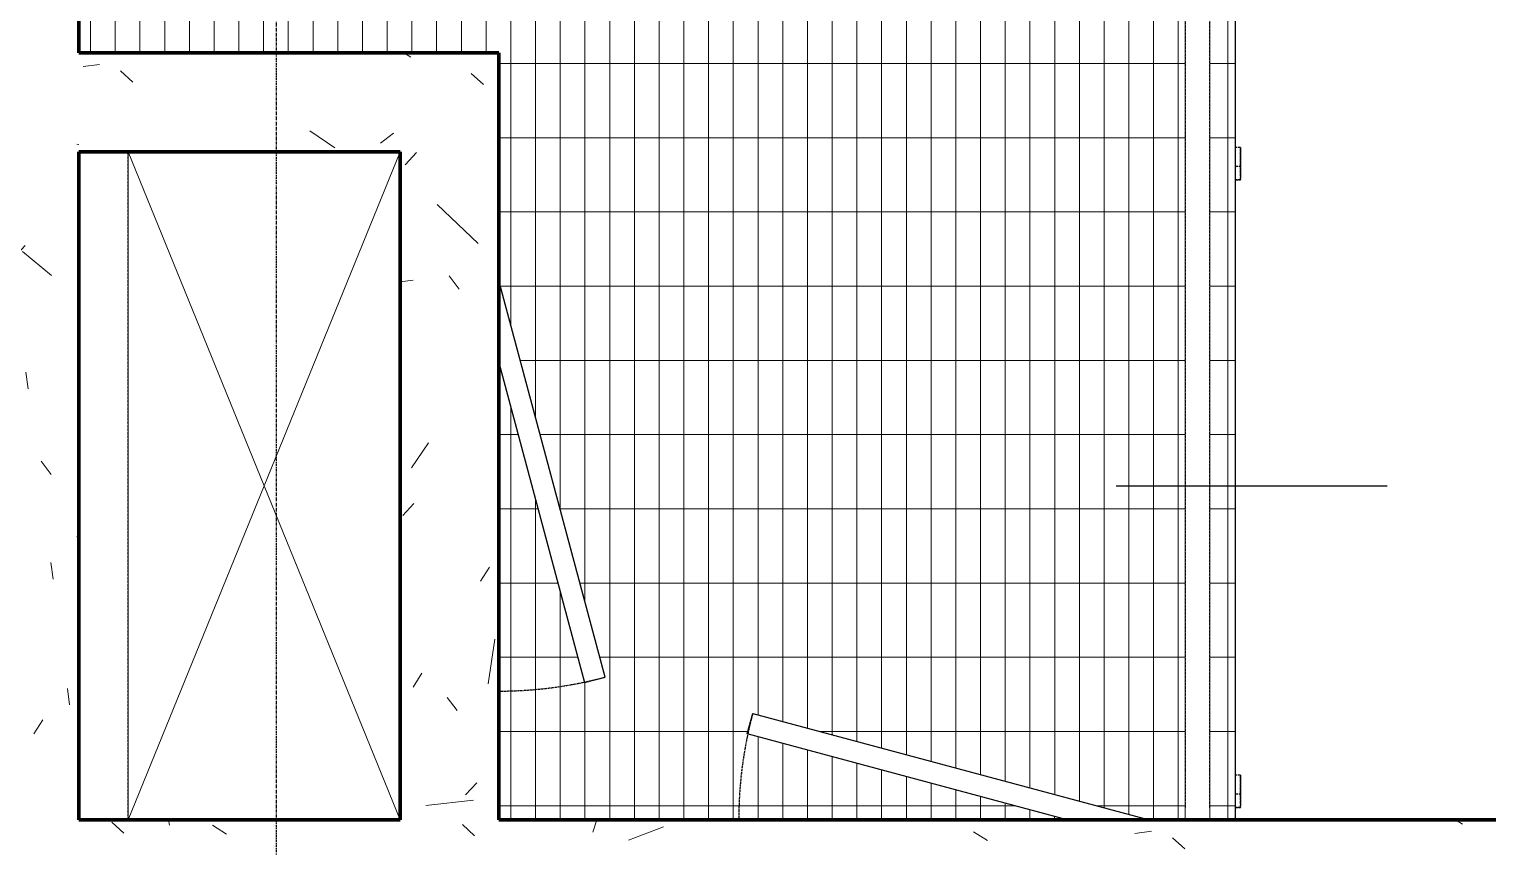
# Model space of a CAD drawing. Header units: millimetres. Extents: x -4391136 to -1798569, y -886572 to -291056.
# Drawn here: x -2668504 to -2665554, y -502004 to -500351 of the extents above; entities that cross this region are included whole.
import ezdxf

# ---------------------------------------------------------------- set-up
doc = ezdxf.new("R2010")
doc.units = ezdxf.units.MM
for name, pattern in [('Xref-C-1-PP17-AR-2214-01-B$0$DPA_Grid _ Level 100', [10, 5.5, -1.6, 1.3, -1.6]), ('Xref-C-1-PP17-AR-2214-01-B$0$DPA_Hidden 50', [3, 2, -1]), ('Xref-C-1-PP17-AR-2214-01-B$0$Hidden', [7.143800000000001, 4.7625, -2.3813])]:
    doc.linetypes.add(name, pattern=pattern)
doc.layers.add('000 - 0_HIDE_OBJ_FRAMING_DEF_DIMS', color=7, linetype='Continuous', plot=False)
for name, color, linetype in [('Xref-C-1-PP17-AR-2214-01-B$0$A-DETL', 7, 'Continuous'), ('Xref-C-1-PP17-AR-2214-01-B$0$A-DETL-MBND', 7, 'Xref-C-1-PP17-AR-2214-01-B$0$Hidden'), ('Xref-C-1-PP17-AR-2214-01-B$0$A-DOOR-E', 7, 'Continuous'), ('Xref-C-1-PP17-AR-2214-01-B$0$A-DOOR-IDEN', 7, 'Continuous'), ('Xref-C-1-PP17-AR-2214-01-B$0$A-DOOR-OPNG', 7, 'Xref-C-1-PP17-AR-2214-01-B$0$DPA_Hidden 50'), ('Xref-C-1-PP17-AR-2214-01-B$0$A-FLOR-E', 7, 'Continuous'), ('Xref-C-1-PP17-AR-2214-01-B$0$A-FLOR-HRAL', 7, 'Continuous'), ('Xref-C-1-PP17-AR-2214-01-B$0$A-FLOR-PATT', 7, 'Continuous'), ('Xref-C-1-PP17-AR-2214-01-B$0$A-Wall', 7, 'Continuous'), ('Xref-C-1-PP17-AR-2214-01-B$0$A-WALL-PATT', 7, 'Continuous'), ('Xref-C-1-PP17-AR-2214-01-B$0$WALL-E', 7, 'Continuous')]:
    doc.layers.add(name, color=color, linetype=linetype)

# ---------------------------------------------------------------- blocks, each defined once
blk = doc.blocks.new('Xref-C-1-PP17-AR-2214-01-B$0$Handrail Type - Handrail_Internal_-27064389-ENTRANCE 2 - LOWER ROOF FLOOR PLAN01-flat-1')
at = {"layer": 'Xref-C-1-PP17-AR-2214-01-B$0$A-DETL-MBND', "color": 7}
for p, q in [((-2733004.878804117, -497478.9466690928), (-2733004.878804117, -501848.9466707962)), ((-2732954.878804117, -501848.9466707962), (-2732954.878804117, -497478.9466690928)), ((-2733004.878804117, -501848.9466707962), (-2733004.878804117, -501923.9466707961)), ((-2732954.878804117, -501923.9466707961), (-2732954.878804117, -501848.9466707962))]:
    blk.add_line(p, q, dxfattribs=at)
blk = doc.blocks.new('Xref-C-1-PP17-AR-2214-01-B$0$C-Channels - C125x65x13_4 kg_m-22771050-ENTRANCE 2 - LOWER ROOF FLOOR PLAN01-flat-1')
at = {"layer": 'Xref-C-1-PP17-AR-2214-01-B$0$A-DETL-MBND', "color": 7}
for p, q in [((-750, -27.40000000002328), (-750, 37.59999999997672)), ((-750, 37.59999999997672), (-750, -27.40000000002328)), ((-750, 35.84264068712946), (-750, 31.59999999997672)), ((-750, 31.59999999997672), (-750, 35.84264068712946)), ((-750, 31.59999999997672), (-750, -19.40000000002328)), ((-750, -19.40000000002328), (-750, 31.59999999997672)), ((749.9999999967404, 37.59999999939464), (739.9911801032722, 37.59999999939464)), ((750, 37.59999999997672), (739.9911801065318, 37.59999999997672)), ((750, 37.59999999997672), (739.9911801065318, 37.59999999997672)), ((750, -27.40000000002328), (750, 37.59999999997672)), ((750, 37.59999999997672), (750, -27.40000000002328)), ((750, 35.84264068712946), (750, 31.59999999997672)), ((750, 31.59999999997672), (750, 35.84264068712946)), ((750, 31.59999999997672), (750, -19.40000000002328)), ((750, -19.40000000002328), (750, 31.59999999997672)), ((739.9911801065318, 0), (750, 0)), ((739.9911801065318, -27.40000000002328), (750, -27.40000000002328)), ((750, -27.40000000002328), (739.9911801065318, -27.40000000002328))]:
    blk.add_line(p, q, dxfattribs=at)
blk = doc.blocks.new('Xref-C-1-PP17-AR-2214-01-B$0$C-Channels - C125x65x13_4 kg_m-22771050-ENTRANCE 2 - LOWER ROOF FLOOR PLAN01-flat-2')
at = {"layer": 'Xref-C-1-PP17-AR-2214-01-B$0$A-DETL-MBND', "color": 7}
for p, q in [((-750, -27.40000000002328), (-750, 37.59999999997672)), ((-750, 37.59999999997672), (-750, -27.40000000002328)), ((-750, 35.84264068712946), (-750, 31.59999999997672)), ((-750, 31.59999999997672), (-750, 35.84264068712946)), ((-750, 31.59999999997672), (-750, -19.40000000002328)), ((-750, -19.40000000002328), (-750, 31.59999999997672)), ((749.9999999967404, 37.59999999939464), (739.9911801032722, 37.59999999939464)), ((750, 37.59999999997672), (739.9911801065318, 37.59999999997672)), ((750, 37.59999999997672), (739.9911801065318, 37.59999999997672)), ((750, -27.40000000002328), (750, 37.59999999997672)), ((750, 37.59999999997672), (750, -27.40000000002328)), ((750, 35.84264068712946), (750, 31.59999999997672)), ((750, 31.59999999997672), (750, 35.84264068712946)), ((750, 31.59999999997672), (750, -19.40000000002328)), ((750, -19.40000000002328), (750, 31.59999999997672)), ((739.9911801065318, 0), (750, 0)), ((739.9911801065318, -27.40000000002328), (750, -27.40000000002328)), ((750, -27.40000000002328), (739.9911801065318, -27.40000000002328))]:
    blk.add_line(p, q, dxfattribs=at)
blk = doc.blocks.new('Xref-C-1-PP17-AR-2214-01-B$0$DPA-AR_AC-SG-SW - A7_900x1350mm_TYP-23332070-ENTRANCE 2 - LOWER ROOF FLOOR PLAN01-flat-1')
at = {"layer": 'Xref-C-1-PP17-AR-2214-01-B$0$A-DOOR-E', "color": 7}
for p, q in [((314.8694578465074, -386.6837831083103), (100, 415.0213472762262)), ((100, 248.9204953548033), (273.3353366334923, -397.8155742979143)), ((273.3353366334923, -397.8155742979143), (314.8694578465074, -386.6837831083103))]:
    blk.add_line(p, q, dxfattribs=at)
at = {"layer": 'Xref-C-1-PP17-AR-2214-01-B$0$A-DOOR-OPNG', "color": 7}
blk.add_arc((100, 415), 830.0000000000076, 270, 285.003929841406, dxfattribs=at)
blk = doc.blocks.new('Xref-C-1-PP17-AR-2214-01-B$0$DPA-AR_AC-SG-SW - A7_900x1350mm_TYP-23332152-ENTRANCE 2 - LOWER ROOF FLOOR PLAN01-flat-1')
at = {"layer": 'Xref-C-1-PP17-AR-2214-01-B$0$A-DOOR-E', "color": 7}
for p, q in [((-397.8155742981471, 273.3353366337251), (-386.6837831083685, 314.869457846391)), ((-386.6837831083685, 314.869457846391), (415.0213472764008, 100)), ((248.9204953559674, 99.99999999994179), (-397.8155742981471, 273.3353366337251))]:
    blk.add_line(p, q, dxfattribs=at)
at = {"layer": 'Xref-C-1-PP17-AR-2214-01-B$0$A-DOOR-OPNG', "color": 7}
blk.add_arc((415, 100), 830.0000000000076, 164.9960701521514, 180, dxfattribs=at)
blk = doc.blocks.new('Xref-C-1-PP17-AR-2214-01-B$0$Top Rail Type - Top Rail_Internal_-V30-ENTRANCE 2 - LOWER ROOF FLOOR PLAN01-flat-1')
at = {"layer": 'Xref-C-1-PP17-AR-2214-01-B$0$A-FLOR-HRAL', "color": 7, "lineweight": 9}
for p, q in [((-2733004.878804114, -501848.9466707957), (-2733004.878804114, -497478.9466690923)), ((-2732954.878804114, -501848.9466707957), (-2732954.878804114, -497478.9466690923)), ((-2733004.878804114, -501948.9466707956), (-2733004.878804114, -501848.9466707957)), ((-2732954.878804114, -501948.9466707956), (-2732954.878804114, -501848.9466707957)), ((-2733004.878804114, -501948.9466707956), (-2732954.878804114, -501948.9466707956))]:
    blk.add_line(p, q, dxfattribs=at)
blk = doc.blocks.new('Xref-C-1-PP17-AR-2214-01-B$0$Top Rail Type - Top Rail_Internal_-12767179-ENTRANCE 2 - LOWER ROOF FLOOR PLAN01-flat-1')
at = {"layer": 'Xref-C-1-PP17-AR-2214-01-B$0$A-FLOR-HRAL', "color": 7, "lineweight": 9}
for p, q in [((-2733004.878804117, -497478.9466690928), (-2733004.878804117, -501848.9466707962)), ((-2732954.878804117, -501848.9466707962), (-2732954.878804117, -497478.9466690928))]:
    blk.add_line(p, q, dxfattribs=at)
at = {"layer": 'Xref-C-1-PP17-AR-2214-01-B$0$A-FLOR-HRAL', "color": 7, "lineweight": 9, "flags": 128}
for points in [[(-2733004.878804117, -501848.9466707962), (-2733004.878804117, -501851.9458708602), (-2733004.878804117, -501854.9402728439), (-2733004.878804117, -501857.9250863429), (-2733004.878804117, -501860.8955362923), (-2733004.878804117, -501863.8468706059), (-2733004.878804117, -501866.7743677783), (-2733004.878804117, -501869.6733444385), (-2733004.878804117, -501872.5391628424), (-2733004.878804117, -501875.3672382918), (-2733004.878804117, -501878.1530464693), (-2733004.878804117, -501880.8921306762), (-2733004.878804117, -501883.5801089618), (-2733004.878804117, -501886.2126811345), (-2733004.878804117, -501888.7856356403), (-2733004.878804117, -501891.2948563008), (-2733004.878804117, -501893.7363288984), (-2733004.878804117, -501896.1061475975), (-2733004.878804117, -501898.4005211941), (-2733004.878804117, -501900.6157791794), (-2733004.878804117, -501902.7483776137), (-2733004.878804117, -501904.794904794), (-2733004.878804117, -501906.7520867136), (-2733004.878804117, -501908.6167922989), (-2733004.878804117, -501910.3860384188), (-2733004.878804117, -501912.0569946568), (-2733004.878804117, -501913.6269878395), (-2733004.878804117, -501915.0935063126), (-2733004.878804117, -501916.4542039594), (-2733004.878804117, -501917.7069039541), (-2733004.878804117, -501918.8496022437), (-2733004.878804117, -501919.8804707549), (-2733004.878804117, -501920.7978603179), (-2733004.878804117, -501921.6003033051), (-2733004.878804117, -501922.2865159788), (-2733004.878804117, -501922.8554005453), (-2733004.878804117, -501923.3060469106), (-2733004.878804117, -501923.6377341365), (-2733004.878804117, -501923.8499315944), (-2733004.878804117, -501923.9422998134), (-2733004.878804117, -501923.9466707961)], [(-2732954.878804117, -501923.9466707961), (-2732954.878804117, -501923.8866787957), (-2732954.878804117, -501923.7067987689), (-2732954.878804117, -501923.4073184852), (-2732954.878804117, -501922.9887170494), (-2732954.878804117, -501922.4516641343), (-2732954.878804117, -501921.7970189101), (-2732954.878804117, -501921.0258286694), (-2732954.878804117, -501920.1393271524), (-2732954.878804117, -501919.138932572), (-2732954.878804117, -501918.0262453464), (-2732954.878804117, -501916.8030455377), (-2732954.878804117, -501915.4712900046), (-2732954.878804117, -501914.033109272), (-2732954.878804117, -501912.4908041222), (-2732954.878804117, -501910.8468419144), (-2732954.878804117, -501909.1038526375), (-2732954.878804117, -501907.2646247025), (-2732954.878804117, -501905.3321004818), (-2732954.878804117, -501903.3093716017), (-2732954.878804117, -501901.1996739972), (-2732954.878804117, -501899.0063827343), (-2732954.878804117, -501896.733006611), (-2732954.878804117, -501894.3831825444), (-2732954.878804117, -501891.9606697515), (-2732954.878804117, -501889.4693437364), (-2732954.878804117, -501886.9131900886), (-2732954.878804117, -501884.2962981092), (-2732954.878804117, -501881.622854267), (-2732954.878804117, -501878.8971355017), (-2732954.878804117, -501876.123502382), (-2732954.878804117, -501873.3063921291), (-2732954.878804117, -501870.4503115185), (-2732954.878804117, -501867.5598296701), (-2732954.878804117, -501864.6395707381), (-2732954.878804117, -501861.6942065137), (-2732954.878804117, -501858.7284489516), (-2732954.878804117, -501855.747042631), (-2732954.878804117, -501852.7547571663), (-2732954.878804117, -501849.7563795755), (-2732954.878804117, -501848.9466707962)]]:
    blk.add_lwpolyline(points, dxfattribs=at)
blk = doc.blocks.new('Xref-C-1-PP17-AR-2214-01-B')
at = {"layer": 'Xref-C-1-PP17-AR-2214-01-B$0$A-FLOR-PATT', "lineweight": 9}
h = blk.add_hatch(dxfattribs=at)
h.set_pattern_fill('ACET-2D-FP_19', style=0, pattern_type=2)
h.set_pattern_definition([(90, (-2225229.879, -3346670.639), (-50, 0), []), (180, (-2225229.879, -3346670.639), (0, -150), [])])
h.paths.add_polyline_path([(-2735008.163752315, -497608.9466690929), (-2734955.244708749, -497608.9466690929), (-2734955.244708749, -497383.9466690928), (-2735002.744708749, -497383.9466690928), (-2735002.744708749, -497378.9466690929), (-2735075.244708748, -497378.9466690929), (-2735075.244708748, -497608.9466690929)], flags=17)
h.paths.add_polyline_path([(-2734505.244708748, -497584.2708481504), (-2734505.244708748, -497608.9466690929), (-2734385.244708749, -497608.9466690929), (-2734385.244708749, -497378.9466690929), (-2734457.744708749, -497378.9466690929), (-2734457.744708749, -497383.9466690928), (-2734505.244708748, -497383.9466690928)], flags=17)
h.paths.add_polyline_path([(-2734510.411375415, -497616.4466690929), (-2734510.244708749, -497616.4466690929), (-2734510.244708749, -497553.9466690929), (-2734950.244708748, -497553.9466690929), (-2734950.078042082, -497616.4466690929)], flags=17)
h.paths.add_polyline_path([(-2732954.878804117, -501948.9466707962), (-2732902.744708749, -501948.9466707962), (-2732902.744708749, -497378.9466690929), (-2732954.878804117, -497378.9466690929)])
h.paths.add_polyline_path([(-2733077.723361472, -501948.9466707962), (-2733051.557866362, -501948.9466707962), (-2733004.878804117, -501948.9466707962), (-2733004.878804117, -497378.9466690929), (-2734380.244708748, -497378.9466690929), (-2734380.244708748, -497658.9466690929), (-2734510.244708749, -497658.9466690929), (-2734510.244708749, -497651.4466690929), (-2734950.244708748, -497651.4466690929), (-2734950.244708748, -497658.9466690929), (-2735080.244708749, -497658.9466690929), (-2735080.244708749, -497378.9466690929), (-2735242.744708749, -497378.9466690929), (-2735242.744708749, -499398.9466707963), (-2734062.744708749, -499398.9466707963), (-2734062.744708749, -500198.9466707963), (-2735242.744708749, -500198.9466707963), (-2735242.744708749, -500398.9466707964), (-2734392.744708748, -500398.9466707964), (-2734392.744708748, -500858.9253235199), (-2734177.875250902, -501660.6304539044), (-2734219.409372115, -501671.762245094), (-2734392.744708748, -501025.0261754413), (-2734392.744708748, -501948.9466707962), (-2733243.824213392, -501948.9466707962), (-2733890.560283046, -501775.6113341624), (-2733879.428491856, -501734.0772129497)])
at = {"layer": 'Xref-C-1-PP17-AR-2214-01-B$0$A-WALL-PATT', "lineweight": 9}
h = blk.add_hatch(dxfattribs=at)
h.set_pattern_fill('ACET-2D-FP_20', angle=49.99999999998068, style=0, pattern_type=2)
h.set_pattern_definition([(139.9999999999806, (-2735242.744698027, -499593.6967629266), (-385.1750481771305, -459.0337474423577), [76.1999999948909, -838.1999999437999]), (84.99999999998067, (-2735242.744698027, -499593.6967629266), (-746.1827033320442, 65.2825274609495), [60.95999999902278, -670.5599999892506]), (190.4509999999807, (-2735237.431199904, -499532.9684988426), (127.8976821540855, -693.3830033237464), [64.760000009727, -712.360000106997]), (136.1839999999807, (-2735445.944236894, -499593.6965724963), (-622.3064180691727, -648.572486159741), [114.2999999805888, -1257.299999786477]), (186.6359999999807, (-2735431.9307968, -499503.3371488887), (122.2199233649299, -1050.53431868169), [97.13999998685, -1068.53999985535]), (81.1839999999807, (-2735445.944236894, -499593.6965724963), (-1110.274966447614, 172.1971373298438), [91.43999999912084, -1005.839999990329]), (110.9999999999807, (-2735395.144578356, -499492.0972336924), (-559.4256647136062, -214.7433929590625), [76.2000000050308, -838.2000000553388]), (55.99999999998069, (-2735395.144578356, -499492.0972336924), (-620.9765001013875, 418.8539380778093), [60.95999999519559, -670.5599999471515]), (161.4509999999807, (-2735361.056171923, -499441.559180635), (-224.2969172061421, -668.452465985436), [64.75999999221384, -712.3599999143521]), (127.4999999999807, (-2735242.744698027, -499593.6967629266), (-206.91210464295, -158.7692420319072), [33.52799999703571, -628.903999944397, 33.52799999703571, -1320.29199988327]), (127.4999999999807, (-2735242.744698027, -499593.6967629266), (-206.91210464295, -158.7692420319072), [-695.9599999384685, -647.1919999427802, 33.52799999703571, -639.5719999434539]), (97.49999999998067, (-2735242.744698027, -499593.6967629266), (-359.3065579393879, -47.30360575212399), [33.52799999999586, -354.5839999999563, 33.52799999999586, -870.2039999998927]), (97.49999999998067, (-2735242.744698027, -499593.6967629266), (-359.3065579393879, -47.30360575212399), [-421.639999999948, -613.6639999999244, 33.52799999999586, -223.0119999999725]), (57.49999999998069, (-2735242.744675878, -499820.2645760556), (-229.4741615331732, 146.1911639366299), [33.52800000003587, -220.4720000002359, 33.52800000003587, -1810.512000001938]), (57.49999999998069, (-2735242.744675878, -499820.2645760556), (-229.4741615331732, 146.1911639366299), [-287.5280000003077, -758.9520000008122, 33.52800000003587, -1018.032000001089]), (47.49999999998069, (-2735242.744771094, -499921.8643454895), (-350.4168590595946, 321.0978918577312), [33.52800000457609, -296.6720000404915, 33.52800000457609, -1239.520000169177]), (47.49999999998069, (-2735242.744771094, -499921.8643454895), (-350.4168590595946, 321.0978918577312), [-363.7280000496437, -492.7600000672547, 33.52800000457609, -713.2320000973459])])
h.paths.add_polyline_path([(-2735399.484929506, -500488.446670796), (-2735242.744708749, -500488.446670796), (-2735242.95645863, -498698.946670796), (-2735442.744708749, -498698.946670796), (-2735442.744708749, -500488.446670796)])
h = blk.add_hatch(dxfattribs=at)
h.set_pattern_fill('ACET-2D-FP_8', angle=50.00000000002733, style=0, pattern_type=2)
h.set_pattern_definition([(230.0000000000273, (-2734817.744043734, -500398.9465910189), (459.0337474662811, -385.1750481966301), [76.20000000168635, -838.2000000185499]), (175.0000000000273, (-2734817.744043734, -500398.9465910189), (-65.28252745699137, -746.1827032929868), [60.95999998934605, -670.5599998828064]), (280.4510000000274, (-2734878.472950606, -500393.6338589401), (693.3830033084378, 127.8976821521064), [64.75999999792225, -712.3599999771448]), (226.1840000000273, (-2734817.744876952, -500602.1468959309), (648.572486194782, -622.3064181018271), [114.3000000090041, -1257.300000099045]), (276.6360000000274, (-2734908.104423815, -500588.1320470043), (1050.534318669233, 122.2199233644642), [97.13999999808284, -1068.539999978911]), (171.1840000000273, (-2734817.744876952, -500602.1468959309), (-172.1971373409033, -1110.274966523866), [91.44000001127155, -1005.840000123987]), (201.0000000000273, (-2734919.3449818, -500551.3465946051), (214.7433929350227, -559.4256646492286), [76.20000000026225, -838.2000000028847]), (146.0000000000273, (-2734919.3449818, -500551.3465946051), (-418.8539380771108, -620.9765001018532), [60.96000000798912, -670.5600000878803]), (251.4510000000274, (-2734969.883034858, -500517.258188172), (668.4524659444578, -224.2969171917648), [64.76000000175954, -712.3600000193549]), (217.5000000000273, (-2734817.744043734, -500398.9465910189), (158.7692419998348, -206.9121046008077), [33.52799999595496, -628.903999924125, 33.52799999595496, -1320.291999840711]), (217.5000000000273, (-2734817.744043734, -500398.9465910189), (158.7692419998348, -206.9121046008077), [-695.9599999160349, -647.1919999219185, 33.52799999595496, -639.5719999228379]), (187.5000000000273, (-2734817.744043734, -500398.9465910189), (47.30360574601218, -359.3065578895621), [33.52800000462985, -354.5840000489641, 33.52800000462985, -870.2040001201655]), (187.5000000000273, (-2734817.744043734, -500398.9465910189), (47.30360574601218, -359.3065578895621), [-421.6400000582238, -613.6640000847401, 33.52800000462985, -223.0120000307955]), (147.5000000000273, (-2734591.176230605, -500398.9465688702), (-146.1911639207974, -229.4741615089588), [33.52800000332778, -220.4720000218827, -1844.040000183028]), (147.5000000000273, (-2734591.176230605, -500398.9465688702), (-146.1911639207974, -229.4741615089588), [-254.0000000252105, 33.52800000332778, -758.952000075329, -1051.560000104372]), (147.5000000000273, (-2734591.176230605, -500398.9465688702), (-146.1911639207974, -229.4741615089588), [-1046.480000103867, 33.52800000332778, -1018.032000101044]), (137.5000000000273, (-2734489.576461171, -500398.9466640849), (-321.0978918159381, -350.4168590145418), [33.52800000205953, -296.6720000182237, 33.52800000205953, -1239.52000007614]), (137.5000000000273, (-2734489.576461171, -500398.9466640849), (-321.0978918159381, -350.4168590145418), [-363.7280000223428, -492.7600000302688, 33.52800000205953, -713.2320000438117])])
h.paths.add_polyline_path([(-2734773.371046001, -500598.9466707962), (-2734592.744708748, -500598.9466707962), (-2734392.744708748, -500598.9466707962), (-2734392.744708748, -500398.9466707961), (-2735242.744708749, -500398.9466707961), (-2735242.744708749, -500598.9466707962)])
h = blk.add_hatch(dxfattribs=at)
h.set_pattern_fill('ACET-2D-FP_12', angle=49.99999999998068, style=0, pattern_type=2)
h.set_pattern_definition([(139.9999999999806, (-2735242.74492201, -505043.6962943238), (-385.1750481771305, -459.0337474423577), [76.1999999948909, -838.1999999437999]), (84.99999999998067, (-2735242.74492201, -505043.6962943238), (-746.1827033320442, 65.2825274609495), [60.95999999902278, -670.5599999892506]), (190.4509999999807, (-2735237.432066674, -504982.9687962839), (127.8976821540855, -693.3830033237464), [64.760000009727, -712.360000106997]), (136.1839999999807, (-2735445.945103665, -505043.6968699379), (-622.3064180691727, -648.572486159741), [114.2999999805888, -1257.299999786477]), (186.6359999999807, (-2735431.931020783, -504953.3366802859), (122.2199233649299, -1050.53431868169), [97.13999998685, -1068.53999985535]), (81.1839999999807, (-2735445.945103665, -505043.6968699379), (-1110.274966447614, 172.1971373298438), [91.43999999912084, -1005.839999990329]), (110.9999999999807, (-2735395.144802339, -504942.0967650895), (-559.4256647136062, -214.7433929590625), [76.2000000050308, -838.2000000553388]), (55.99999999998069, (-2735395.144802339, -504942.0967650895), (-620.9765001013875, 418.8539380778093), [60.95999999519559, -670.5599999471515]), (161.4509999999807, (-2735361.056395906, -504891.5587120319), (-224.2969172061421, -668.452465985436), [64.75999999221384, -712.3599999143521]), (127.4999999999807, (-2735242.74492201, -505043.6962943238), (-206.91210464295, -158.7692420319072), [33.52799999703571, -628.903999944397, 33.52799999703571, -1320.29199988327]), (127.4999999999807, (-2735242.74492201, -505043.6962943238), (-206.91210464295, -158.7692420319072), [-695.9599999384685, -647.1919999427802, 33.52799999703571, -639.5719999434539]), (97.49999999998067, (-2735242.74492201, -505043.6962943238), (-359.3065579393879, -47.30360575212399), [33.52799999999586, -354.5839999999563, 33.52799999999586, -870.2039999998927]), (97.49999999998067, (-2735242.74492201, -505043.6962943238), (-359.3065579393879, -47.30360575212399), [-421.639999999948, -613.6639999999244, 33.52799999999586, -223.0119999999725]), (57.49999999998069, (-2735242.744133817, -505270.2647502401), (-229.4741615331732, 146.1911639366299), [33.52800000003587, -220.4720000002359, 33.52800000003587, -1810.512000001938]), (57.49999999998069, (-2735242.744133817, -505270.2647502401), (-229.4741615331732, 146.1911639366299), [-287.5280000003077, -758.9520000008122, 33.52800000003587, -1018.032000001089]), (47.49999999998069, (-2735242.744229032, -505371.8645196741), (-350.4168590595946, 321.0978918577312), [33.52800000457609, -296.6720000404915, 33.52800000457609, -1239.520000169177]), (47.49999999998069, (-2735242.744229032, -505371.8645196741), (-350.4168590595946, 321.0978918577312), [-363.7280000496437, -492.7600000672547, 33.52800000457609, -713.2320000973459])])
h.paths.add_polyline_path([(-2735442.744708749, -509598.9466707958), (-2735242.744708749, -509598.9466707958), (-2735242.744708749, -500488.446670796), (-2735442.744708749, -500488.446670796)])
h = blk.add_hatch(dxfattribs=at)
h.set_pattern_fill('ACET-2D-FP_9', angle=49.99999999998068, style=0, pattern_type=2)
h.set_pattern_definition([(139.9999999999806, (-2734392.744624041, -501273.9472070797), (-385.1750481771305, -459.0337474423577), [76.1999999948909, -838.1999999437999]), (84.99999999998067, (-2734392.744624041, -501273.9472070797), (-746.1827033320442, 65.2825274609495), [60.95999999902278, -670.5599999892506]), (190.4509999999807, (-2734387.431891961, -501213.2183002078), (127.8976821540855, -693.3830033237464), [64.760000009727, -712.360000106997]), (136.1839999999807, (-2734595.944928952, -501273.946373862), (-622.3064180691727, -648.572486159741), [114.2999999805888, -1257.299999786477]), (186.6359999999807, (-2734581.930080026, -501183.5868269973), (122.2199233649299, -1050.53431868169), [97.13999998685, -1068.53999985535]), (81.1839999999807, (-2734595.944928952, -501273.946373862), (-1110.274966447614, 172.1971373298438), [91.43999999912084, -1005.839999990329]), (110.9999999999807, (-2734545.144627627, -501172.3462690134), (-559.4256647136062, -214.7433929590625), [76.2000000050308, -838.2000000553388]), (55.99999999998069, (-2734545.144627627, -501172.3462690134), (-620.9765001013875, 418.8539380778093), [60.95999999519559, -670.5599999471515]), (161.4509999999807, (-2734511.056221194, -501121.8082159557), (-224.2969172061421, -668.452465985436), [64.75999999221384, -712.3599999143521]), (127.4999999999807, (-2734392.744624041, -501273.9472070797), (-206.91210464295, -158.7692420319072), [33.52799999703571, -628.903999944397, 33.52799999703571, -1320.29199988327]), (127.4999999999807, (-2734392.744624041, -501273.9472070797), (-206.91210464295, -158.7692420319072), [-695.9599999384685, -647.1919999427802, 33.52799999703571, -639.5719999434539]), (97.49999999998067, (-2734392.744624041, -501273.9472070797), (-359.3065579393879, -47.30360575212399), [33.52799999999586, -354.5839999999563, 33.52799999999586, -870.2039999998927]), (97.49999999998067, (-2734392.744624041, -501273.9472070797), (-359.3065579393879, -47.30360575212399), [-421.639999999948, -613.6639999999244, 33.52799999999586, -223.0119999999725]), (57.49999999998069, (-2734392.744601892, -501500.5150202087), (-229.4741615331732, 146.1911639366299), [33.52800000003587, -220.4720000002359, 33.52800000003587, -1810.512000001938]), (57.49999999998069, (-2734392.744601892, -501500.5150202087), (-229.4741615331732, 146.1911639366299), [-287.5280000003077, -758.9520000008122, 33.52800000003587, -1018.032000001089]), (47.49999999998069, (-2734392.744697107, -501602.1147896424), (-350.4168590595946, 321.0978918577312), [33.52800000457609, -296.6720000404915, 33.52800000457609, -1239.520000169177]), (47.49999999998069, (-2734392.744697107, -501602.1147896424), (-350.4168590595946, 321.0978918577312), [-363.7280000496437, -492.7600000672547, 33.52800000457609, -713.2320000973459])])
h.paths.add_polyline_path([(-2734592.744708748, -501948.9466707962), (-2734392.744708748, -501948.9466707962), (-2734392.744708748, -500598.9466707962), (-2734592.744708748, -500598.9466707962)])
h = blk.add_hatch(dxfattribs=at)
h.set_pattern_fill('ACET-2D-FP_6', angle=50.00000000002733, style=0, pattern_type=2)
h.set_pattern_definition([(230.0000000000273, (-2732690.244793999, -501948.9469441466), (459.0337474662811, -385.1750481966301), [76.20000000168635, -838.2000000185499]), (175.0000000000273, (-2732690.244793999, -501948.9469441466), (-65.28252745699137, -746.1827032929868), [60.95999998934605, -670.5599998828064]), (280.4510000000274, (-2732750.973058083, -501943.6334460233), (693.3830033084378, 127.8976821521064), [64.75999999792225, -712.3599999771448]), (226.1840000000273, (-2732690.244984428, -502152.1464830143), (648.572486194782, -622.3064181018271), [114.3000000090041, -1257.300000099045]), (276.6360000000274, (-2732780.604408036, -502138.1330429197), (1050.534318669233, 122.2199233644642), [97.13999999808284, -1068.539999978911]), (171.1840000000273, (-2732690.244984428, -502152.1464830143), (-172.1971373409033, -1110.274966523866), [91.44000001127155, -1005.840000123987]), (201.0000000000273, (-2732791.844323232, -502101.3468244763), (214.7433929350227, -559.4256646492286), [76.20000000026225, -838.2000000028847]), (146.0000000000273, (-2732791.844323232, -502101.3468244763), (-418.8539380771108, -620.9765001018532), [60.96000000798912, -670.5600000878803]), (251.4510000000274, (-2732842.38237629, -502067.2584180429), (668.4524659444578, -224.2969171917648), [64.76000000175954, -712.3600000193549]), (217.5000000000273, (-2732690.244793999, -501948.9469441466), (158.7692419998348, -206.9121046008077), [33.52799999595496, -628.903999924125, 33.52799999595496, -1320.291999840711]), (217.5000000000273, (-2732690.244793999, -501948.9469441466), (158.7692419998348, -206.9121046008077), [-695.9599999160349, -647.1919999219185, 33.52799999595496, -639.5719999228379]), (187.5000000000273, (-2732690.244793999, -501948.9469441466), (47.30360574601218, -359.3065578895621), [33.52800000462985, -354.5840000489641, 33.52800000462985, -870.2040001201655]), (187.5000000000273, (-2732690.244793999, -501948.9469441466), (47.30360574601218, -359.3065578895621), [-421.6400000582238, -613.6640000847401, 33.52800000462985, -223.0120000307955]), (147.5000000000273, (-2732463.676980869, -501948.9469219979), (-146.1911639207974, -229.4741615089588), [33.52800000332778, -220.4720000218827, -1844.040000183028]), (147.5000000000273, (-2732463.676980869, -501948.9469219979), (-146.1911639207974, -229.4741615089588), [-254.0000000252105, 33.52800000332778, -758.952000075329, -1051.560000104372]), (147.5000000000273, (-2732463.676980869, -501948.9469219979), (-146.1911639207974, -229.4741615089588), [-1046.480000103867, 33.52800000332778, -1018.032000101044]), (137.5000000000273, (-2732362.076568648, -501948.9462511688), (-321.0978918159381, -350.4168590145418), [33.52800000205953, -296.6720000182237, 33.52800000205953, -1239.52000007614]), (137.5000000000273, (-2732362.076568648, -501948.9462511688), (-321.0978918159381, -350.4168590145418), [-363.7280000223428, -492.7600000302688, 33.52800000205953, -713.2320000438117])])
h.paths.add_polyline_path([(-2730390.573861466, -502148.9466707962), (-2730237.727068962, -502148.9466707962), (-2730237.727068962, -501948.9466707962), (-2735242.744708749, -501948.9466707962), (-2735242.744708749, -502148.9466707962)])
at = {"layer": '000 - 0_HIDE_OBJ_FRAMING_DEF_DIMS', "color": 7, "linetype": 'Xref-C-1-PP17-AR-2214-01-B$0$DPA_Grid _ Level 100'}
blk.add_line((-2734842.744708746, -526124.5650781487), (-2734842.744708746, -489632.9440086876), dxfattribs=at)
at = {"layer": 'Xref-C-1-PP17-AR-2214-01-B$0$A-DETL', "color": 7, "lineweight": 9}
for p, q in [((-2735142.744708746, -501948.9466707957), (-2734592.744708746, -500598.9466707957)), ((-2735142.744708746, -500598.9466707956), (-2734592.744708746, -500598.9466707956)), ((-2735142.744708746, -501948.9466707956), (-2735142.744708746, -500598.9466707956)), ((-2735142.744708746, -500598.9466707956), (-2734592.744708746, -501948.9466707956))]:
    blk.add_line(p, q, dxfattribs=at)
at = {"layer": 'Xref-C-1-PP17-AR-2214-01-B$0$A-DETL-MBND', "color": 7}
for p, q in [((-2735142.744708746, -500398.9466707956), (-2735242.744708745, -500398.9466707956)), ((-2735142.744708746, -501948.9466707956), (-2735142.744708746, -500598.9466707956)), ((-2734392.735888851, -500590.6133351913), (-2734392.735888851, -500655.6133351913)), ((-2734392.735888851, -501858.9466690924), (-2734392.735888851, -501923.9466690924))]:
    blk.add_line(p, q, dxfattribs=at)
at = {"layer": 'Xref-C-1-PP17-AR-2214-01-B$0$A-DOOR-IDEN', "color": 7}
blk.add_line((-2733144.488147396, -501273.9466707957), (-2732596.470187621, -501273.9466707957), dxfattribs=at)
at = {"layer": 'Xref-C-1-PP17-AR-2214-01-B$0$A-FLOR-E', "color": 7}
for p, q in [((-2732902.744708746, -501948.9466707956), (-2732902.744708746, -495678.9466690923)), ((-2735242.744708746, -500398.9466707958), (-2735242.744708746, -500198.9466707958)), ((-2735242.744708746, -500398.9466707958), (-2734392.744708745, -500398.9466707958)), ((-2734392.744708745, -500398.9466707958), (-2734392.744708745, -500858.9253235194)), ((-2734392.744708745, -501025.0261754408), (-2734392.744708745, -501948.9466707956)), ((-2733243.824213389, -501948.9466707956), (-2734392.744708745, -501948.9466707956)), ((-2732902.744708746, -501948.9466707956), (-2733077.723361469, -501948.9466707956))]:
    blk.add_line(p, q, dxfattribs=at)
at = {"layer": 'Xref-C-1-PP17-AR-2214-01-B$0$A-Wall', "color": 7, "lineweight": 70}
for p, q in [((-2735242.744708746, -500398.9466707956), (-2735242.744708746, -498698.9466707956)), ((-2734392.744708745, -500398.9466707956), (-2735242.744708746, -500398.9466707956)), ((-2734392.744708745, -501948.9466707956), (-2734392.744708745, -500398.9466707956)), ((-2735242.744708746, -501948.9466707956), (-2735242.744708746, -500598.9466707956)), ((-2735242.744708746, -500598.9466707956), (-2734592.744708746, -500598.9466707956)), ((-2734592.744708746, -500598.9466707956), (-2734592.744708746, -501948.9466707956)), ((-2734592.744708746, -501948.9466707956), (-2735242.744708746, -501948.9466707956)), ((-2730237.727068959, -501948.9466707956), (-2734392.744708745, -501948.9466707956))]:
    blk.add_line(p, q, dxfattribs=at)
at = {"layer": 'Xref-C-1-PP17-AR-2214-01-B$0$WALL-E', "color": 7}
for p, q in [((-2734592.744708746, -501723.9466707956), (-2734592.744708746, -500823.9466707956)), ((-2734392.744708745, -500823.9466707956), (-2734392.744708745, -500858.9253235194)), ((-2734392.744708745, -501025.0261754408), (-2734392.744708745, -501723.9466707956)), ((-2733942.744708745, -501948.9466707956), (-2733243.824213389, -501948.9466707956)), ((-2733077.723361469, -501948.9466707956), (-2733042.744708745, -501948.9466707956))]:
    blk.add_line(p, q, dxfattribs=at)
at = {"color": 7}
for name, p in [('Xref-C-1-PP17-AR-2214-01-B$0$Top Rail Type - Top Rail_Internal_-V30-ENTRANCE 2 - LOWER ROOF FLOOR PLAN01-flat-1', (0, 0)), ('Xref-C-1-PP17-AR-2214-01-B$0$Handrail Type - Handrail_Internal_-27064389-ENTRANCE 2 - LOWER ROOF FLOOR PLAN01-flat-1', (0, 0)), ('Xref-C-1-PP17-AR-2214-01-B$0$Top Rail Type - Top Rail_Internal_-12767179-ENTRANCE 2 - LOWER ROOF FLOOR PLAN01-flat-1', (0, 0)), ('Xref-C-1-PP17-AR-2214-01-B$0$C-Channels - C125x65x13_4 kg_m-22771050-ENTRANCE 2 - LOWER ROOF FLOOR PLAN01-flat-2', (-2733642.735888852, -500628.2133351912)), ('Xref-C-1-PP17-AR-2214-01-B$0$DPA-AR_AC-SG-SW - A7_900x1350mm_TYP-23332070-ENTRANCE 2 - LOWER ROOF FLOOR PLAN01-flat-1', (-2734492.744708745, -501273.9466707956)), ('Xref-C-1-PP17-AR-2214-01-B$0$DPA-AR_AC-SG-SW - A7_900x1350mm_TYP-23332152-ENTRANCE 2 - LOWER ROOF FLOOR PLAN01-flat-1', (-2733492.744708745, -502048.9466707956)), ('Xref-C-1-PP17-AR-2214-01-B$0$C-Channels - C125x65x13_4 kg_m-22771050-ENTRANCE 2 - LOWER ROOF FLOOR PLAN01-flat-1', (-2733642.735888852, -501896.5466690923))]:
    blk.add_blockref(name, p, dxfattribs=at)

msp = doc.modelspace()

# ---------------------------------------------------------------- block references
at = {"color": 7}
msp.add_blockref('Xref-C-1-PP17-AR-2214-01-B', (66839, 0), dxfattribs=at)

doc.saveas('drawing.dxf')
